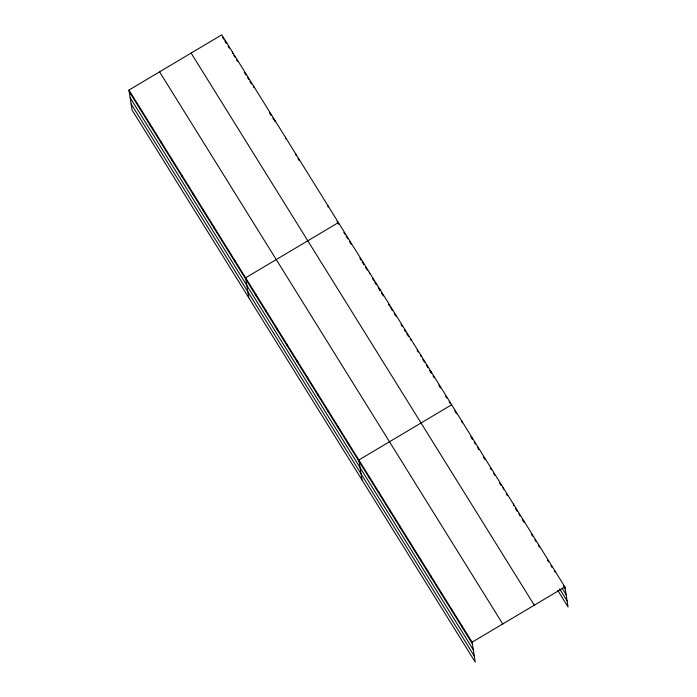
<?xml version="1.0" encoding="UTF-8"?>
<svg xmlns="http://www.w3.org/2000/svg" width="697" height="697" viewBox="0 0 697 697"><rect width="100%" height="100%" fill="white"/><g stroke="black" fill="none" stroke-linecap="round" stroke-linejoin="round"><path stroke-width="1.05" d="M128.954 90.061L472.122 642.181L475.249 662.15L132.081 110.03L128.954 90.061L221.751 34.85L564.918 586.97L568.046 606.939L557.757 590.376M451.673 404.774L358.877 459.976L362.004 479.945M472.122 642.181L564.918 586.97M222.561 37.333L223.676 39.128M224.791 40.923L226.464 43.623M228.146 46.316L229.261 48.11M233.722 55.298L234.845 57.093M236.518 59.785L237.633 61.58M244.333 72.357L246.006 75.058M247.679 77.75L248.803 79.545M249.918 81.34L251.591 84.041M269.451 112.783L271.133 115.475M272.806 118.168L273.921 119.962M297.924 158.585L299.039 160.38M337.008 221.463L338.681 224.155L338.428 222.57L245.632 277.781L248.759 297.75M343.83 232.441L344.971 234.279M346.113 236.117L347.829 238.879M349.546 241.641L351.262 244.403M359.844 258.204L360.985 260.042M362.126 261.88L363.843 264.642M365.559 267.404L367.275 270.166M372.425 278.452L373.566 280.29M374.707 282.128L376.424 284.89M378.14 287.652L379.856 290.414L379.612 288.828M381.573 293.167L383.289 295.929M388.438 304.214L389.579 306.053M390.729 307.891L392.437 310.653M394.153 313.415L395.87 316.177M401.019 324.453L402.16 326.301M404.452 329.977L405.593 331.816M406.743 333.663L408.459 336.424M417.033 350.225L418.183 352.063M422.757 359.425L424.473 362.187M426.189 364.949L427.906 367.711M429.622 370.464L430.763 372.311M433.046 375.988L434.196 377.826M438.77 385.188L440.487 387.95M445.636 396.236L446.777 398.074M449.06 401.751L450.21 403.598M454.784 410.96L456.5 413.713M470.797 436.723L472.514 439.485L472.27 437.899M474.23 442.247L475.371 444.085M477.663 447.762L478.804 449.609M483.378 456.971L485.095 459.724M490.244 468.009L491.385 469.848M493.676 473.533L494.818 475.371M499.392 482.733L501.108 485.495M506.257 493.772L507.399 495.619M515.405 508.496L517.122 511.258M518.838 514.02L519.988 515.858M522.271 519.544L523.421 521.382M531.428 534.268L532.569 536.106M534.852 539.783L536.002 541.63M538.284 545.307L539.434 547.145M547.441 560.031L548.583 561.869M550.874 565.555L552.015 567.393M563.455 585.794L565.171 588.556M562.113 588.181L566.121 594.619M559.665 588.913L567.097 600.875M191.126 53.068L534.294 605.188M159.578 71.843L502.746 623.963M129.198 91.638L472.366 643.767M130.147 97.711L473.315 649.831M131.132 103.958L474.3 656.086M554.629 570.407L554.873 571.993M523.743 520.72L523.987 522.306M513.445 504.158L513.698 505.734M503.147 487.586L503.4 489.172M461.972 421.337L462.216 422.922M431.086 371.64L431.33 373.226M420.788 355.078L421.04 356.664M461.823 625.618L462.067 627.204M410.498 338.515L410.742 340.101M451.525 609.056L451.778 610.633M441.236 592.485L441.48 594.071M430.938 575.922L431.19 577.508M420.639 559.36L420.892 560.946M369.314 272.266L369.567 273.843M410.35 542.797L410.594 544.383M400.052 526.235L400.305 527.821M389.762 509.673L390.006 511.258M379.464 493.11L379.708 494.687M327.825 205.502L328.069 207.087M369.166 476.539L369.419 478.125M348.578 443.414L348.831 445M295.998 154.307L296.251 155.893M338.28 426.852L338.533 428.437M285.395 137.239L285.648 138.825M327.991 410.289L328.235 411.875M274.792 120.18L275.036 121.766M317.693 393.727L317.945 395.312M307.403 377.164L307.647 378.741M297.105 360.602L297.349 362.179M253.577 86.045L253.821 87.63M286.807 344.03L287.059 345.616M276.517 327.468L276.761 329.054M232.362 51.918L232.606 53.503M266.219 310.906L266.463 312.491M255.921 294.343L256.174 295.929M235.02 260.713L235.272 262.299M224.417 243.645L224.661 245.231M213.805 226.586L214.057 228.163M203.202 209.518L203.446 211.104M192.59 192.45L192.842 194.036M181.987 175.383L182.239 176.968M171.384 158.324L171.628 159.901M160.772 141.256L161.024 142.841M150.169 124.188L150.413 125.774M139.557 107.12L139.809 108.706"/></g></svg>
